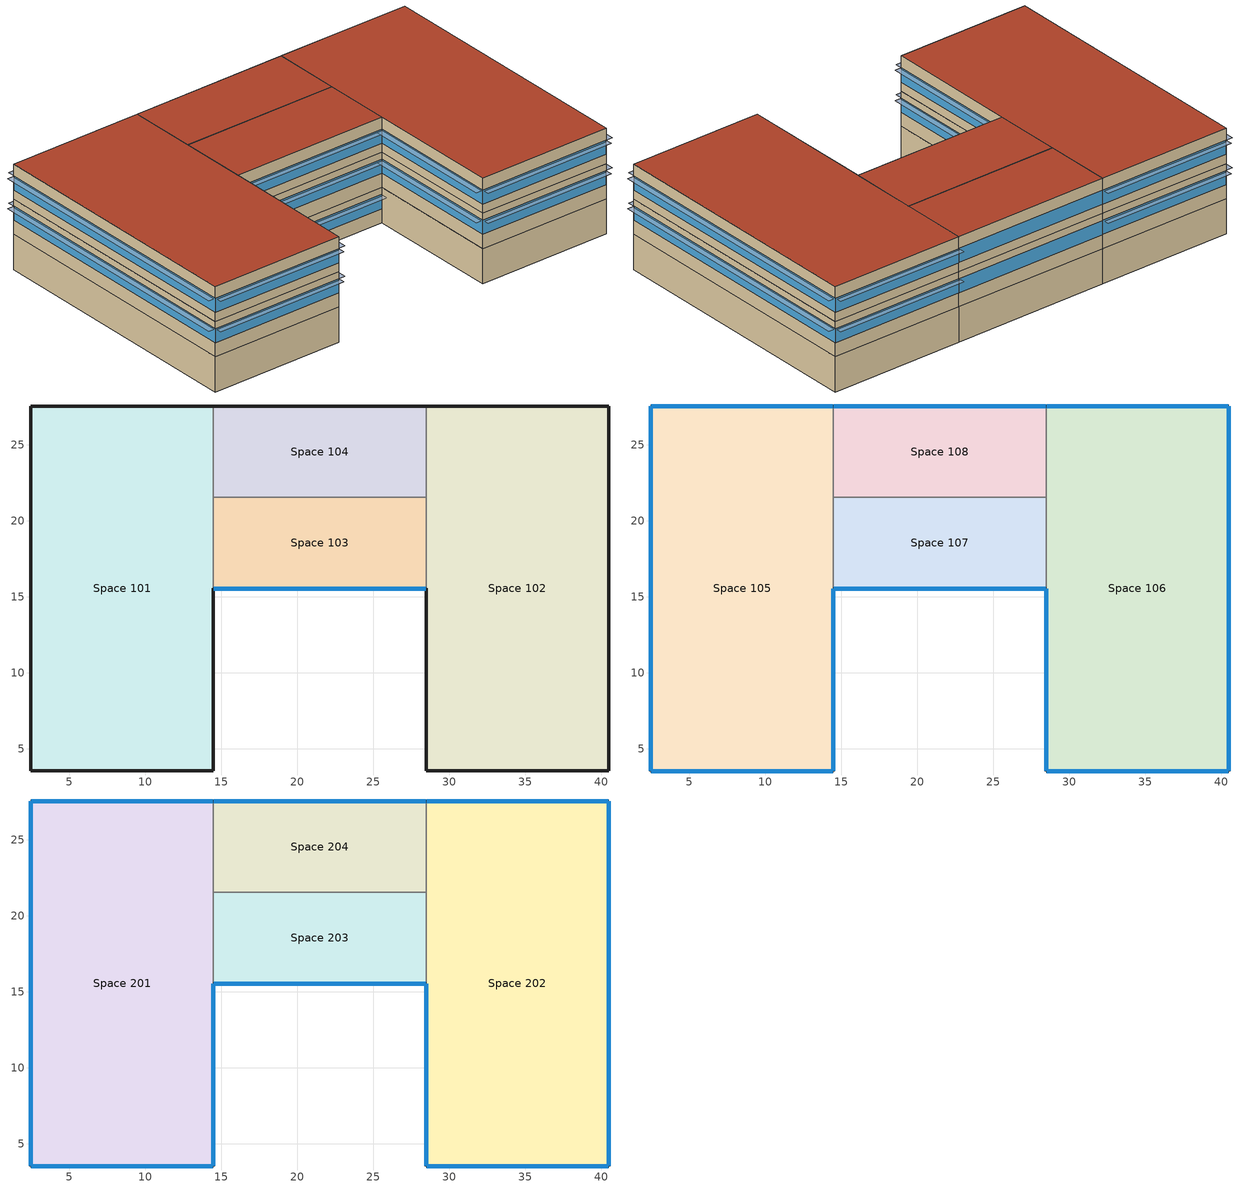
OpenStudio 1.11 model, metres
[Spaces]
Space 101
 floor ground: 14.48,27.55 14.48,3.55 2.48,3.55 2.48,27.55 z0
 wall outside: 14.48,27.55 2.48,27.55 2.48,3.55 14.48,3.55 14.48,15.55 z0:3.05
 wall to Space 104: 14.48,21.55 14.48,27.55 z0:3.05
 wall to Space 103: 14.48,15.55 14.48,21.55 z0:3.05
Space 102
 floor ground: 40.48,27.55 40.48,3.55 28.48,3.55 28.48,27.55 z0
 wall outside: 28.48,15.55 28.48,3.55 40.48,3.55 40.48,27.55 28.48,27.55 z0:3.05
 wall to Space 103: 28.48,21.55 28.48,15.55 z0:3.05
 wall to Space 104: 28.48,27.55 28.48,21.55 z0:3.05
Space 103
 floor ground: 28.48,21.55 28.48,15.55 14.48,15.55 14.48,21.55 z0
 wall outside: 14.48,15.55 28.48,15.55 z0:3.05
 wall to Space 104: 28.48,21.55 14.48,21.55 z0:3.05
 window: 14.51,15.55 28.46,15.55 z1.22:2.45
Space 104
 floor ground: 28.48,27.55 28.48,21.55 14.48,21.55 14.48,27.55 z0
 wall outside: 28.48,27.55 14.48,27.55 z0:3.05
Space 105
 floor to Space 101: 14.48,27.55 14.48,3.55 2.48,3.55 2.48,27.55 z3.05
 wall outside: 14.48,27.55 2.48,27.55 2.48,3.55 14.48,3.55 14.48,15.55 z3.05:6.1
 wall to Space 108: 14.48,21.55 14.48,27.55 z3.05:6.1
 wall to Space 107: 14.48,15.55 14.48,21.55 z3.05:6.1
 window: 2.48,27.52 2.48,3.57 / 2.51,3.55 14.46,3.55 / 14.48,3.57 14.48,15.52 / 14.46,27.55 2.51,27.55 z4.27:5.5
Space 106
 floor to Space 102: 40.48,27.55 40.48,3.55 28.48,3.55 28.48,27.55 z3.05
 wall outside: 28.48,15.55 28.48,3.55 40.48,3.55 40.48,27.55 28.48,27.55 z3.05:6.1
 wall to Space 108: 28.48,27.55 28.48,21.55 z3.05:6.1
 wall to Space 107: 28.48,21.55 28.48,15.55 z3.05:6.1
 window: 28.51,3.55 40.46,3.55 / 40.48,3.57 40.48,27.52 / 40.46,27.55 28.51,27.55 / 28.48,15.52 28.48,3.57 z4.27:5.5
Space 107
 floor to Space 103: 28.48,21.55 28.48,15.55 14.48,15.55 14.48,21.55 z3.05
 wall outside: 14.48,15.55 28.48,15.55 z3.05:6.1
 wall to Space 108: 28.48,21.55 14.48,21.55 z3.05:6.1
 window: 14.51,15.55 28.46,15.55 z4.27:5.5
Space 108
 floor to Space 104: 28.48,27.55 28.48,21.55 14.48,21.55 14.48,27.55 z3.05
 wall outside: 28.48,27.55 14.48,27.55 z3.05:6.1
 window: 28.46,27.55 14.51,27.55 z4.27:5.5
Space 201
 floor to Space 105: 14.48,27.55 14.48,3.55 2.48,3.55 2.48,27.55 z6.1
 wall outside: 14.48,27.55 2.48,27.55 2.48,3.55 14.48,3.55 14.48,15.55 z6.1:9.14
 wall to Space 204: 14.48,21.55 14.48,27.55 z6.1:9.14
 wall to Space 203: 14.48,15.55 14.48,21.55 z6.1:9.14
 window: 2.51,3.55 14.46,3.55 / 14.46,27.55 2.51,27.55 / 2.48,27.52 2.48,3.57 / 14.48,3.57 14.48,15.52 z6.9:8.12
 roof outside: 14.48,3.55 14.48,27.55 2.48,27.55 2.48,3.55 z9.14
Space 202
 floor to Space 106: 40.48,27.55 40.48,3.55 28.48,3.55 28.48,27.55 z6.1
 wall outside: 28.48,15.55 28.48,3.55 40.48,3.55 40.48,27.55 28.48,27.55 z6.1:9.14
 wall to Space 204: 28.48,27.55 28.48,21.55 z6.1:9.14
 wall to Space 203: 28.48,21.55 28.48,15.55 z6.1:9.14
 window: 40.48,3.57 40.48,27.52 / 28.48,15.52 28.48,3.57 / 28.51,3.55 40.46,3.55 / 40.46,27.55 28.51,27.55 z6.9:8.12
 roof outside: 40.48,3.55 40.48,27.55 28.48,27.55 28.48,3.55 z9.14
Space 203
 floor to Space 107: 28.48,21.55 28.48,15.55 14.48,15.55 14.48,21.55 z6.1
 wall outside: 14.48,15.55 28.48,15.55 z6.1:9.14
 wall to Space 204: 28.48,21.55 14.48,21.55 z6.1:9.14
 window: 14.51,15.55 28.46,15.55 z6.9:8.12
 roof outside: 28.48,15.55 28.48,21.55 14.48,21.55 14.48,15.55 z9.14
Space 204
 floor to Space 108: 28.48,27.55 28.48,21.55 14.48,21.55 14.48,27.55 z6.1
 wall outside: 28.48,27.55 14.48,27.55 z6.1:9.14
 window: 28.46,27.55 14.51,27.55 z6.9:8.12
 roof outside: 28.48,21.55 28.48,27.55 14.48,27.55 14.48,21.55 z9.14
shading: 15.09,3.57 15.09,15.52 14.48,15.52 14.48,3.57 z5.5; 40.46,2.93 40.46,3.55 28.51,3.55 28.51,2.93 z5.5; 41.09,3.57 41.09,27.52 40.48,27.52 40.48,3.57 z5.5; 28.46,14.93 28.46,15.55 14.51,15.55 14.51,14.93 z8.12; 14.46,27.55 14.46,28.16 2.51,28.16 2.51,27.55 z8.12; 2.48,3.57 2.48,27.52 1.87,27.52 1.87,3.57 z5.5; 14.46,2.93 14.46,3.55 2.51,3.55 2.51,2.93 z8.12; 41.09,3.57 41.09,27.52 40.48,27.52 40.48,3.57 z8.12; 40.46,2.93 40.46,3.55 28.51,3.55 28.51,2.93 z8.12; 14.46,27.55 14.46,28.16 2.51,28.16 2.51,27.55 z5.5; 28.48,3.57 28.48,15.52 27.87,15.52 27.87,3.57 z8.12; 14.46,2.93 14.46,3.55 2.51,3.55 2.51,2.93 z5.5; 2.48,3.57 2.48,27.52 1.87,27.52 1.87,3.57 z8.12; 28.48,3.57 28.48,15.52 27.87,15.52 27.87,3.57 z5.5; 28.46,14.93 28.46,15.55 14.51,15.55 14.51,14.93 z2.45; 40.46,27.55 40.46,28.16 28.51,28.16 28.51,27.55 z5.5; 15.09,3.57 15.09,15.52 14.48,15.52 14.48,3.57 z8.12; 28.46,14.93 28.46,15.55 14.51,15.55 14.51,14.93 z5.5; 40.46,27.55 40.46,28.16 28.51,28.16 28.51,27.55 z8.12
[Building]
Building 1: Space Type=189.1-2009 - Office - OpenOffice - CZ4-8; Default Construction Set=189.1-2009 - CZ5 - Office
[Site]
Site 1
[ClimateZones]
Climate Zone Institution Name 1=ASHRAE; Climate Zone Document Name 1=ANSI/ASHRAE Standard 169; Climate Zone Document Year 1=2006; Climate Zone Institution Name 2=CEC; Climate Zone Document Name 2=California Climate Zone Descriptions; Climate Zone Document Year 2=1995
[DefaultConstructionSet]
189.1-2009 - CZ5 - Office: Default Exterior Surface Constructions=Default Surface Constructions 13; Default Interior Surface Constructions=Default Surface Constructions 14; Default Ground Contact Surface Constructions=Default Surface Constructions 15; Default Exterior SubSurface Constructions=Default Sub Surface Constructions 9; Default Interior SubSurface Constructions=Default Sub Surface Constructions 10; Interior Partition Construction=Interior Partition
[DefaultSurfaceConstructions]
Name | Floor Construction | Wall Construction | Roof Ceiling Construction
Default Surface Constructions 13 | ExtSlabCarpet 4in ClimateZone 1-8 | ASHRAE 189.1-2009 ExtWall Mass ClimateZone 5 | ASHRAE 189.1-2009 ExtRoof IEAD ClimateZone 2-5
Default Surface Constructions 14 | Interior Floor | Interior Wall | Interior Ceiling
Default Surface Constructions 15 | ExtSlabCarpet 4in ClimateZone 1-8 | ExtSlabCarpet 4in ClimateZone 1-8 | ExtSlabCarpet 4in ClimateZone 1-8
[Construction]
ExtSlabCarpet 4in ClimateZone 1-8: MAT-CC05 4 HW CONCRETE, CP02 CARPET PAD
Interior Floor: F16 Acoustic tile, F05 Ceiling air space resistance, M11 100mm lightweight concrete
Interior Wall: G01a 19mm gypsum board, F04 Wall air space resistance, G01a 19mm gypsum board
Interior Ceiling: M11 100mm lightweight concrete, F05 Ceiling air space resistance, F16 Acoustic tile
Exterior Door: F08 Metal surface, I01 25mm insulation board
Interior Window: Clear 3mm
Interior Door; Interior Partition: G05 25mm wood
ASHRAE 189.1-2009 ExtRoof IEAD ClimateZone 2-5: Roof Membrane, Roof Insulation [21], Metal Decking
ASHRAE 189.1-2009 ExtWindow ClimateZone 4-5: Theoretical Glass [207]
ASHRAE 189.1-2009 ExtWall Mass ClimateZone 5: 1IN Stucco, 8IN Concrete HW, Wall Insulation [40], 1/2IN Gypsum
[Material] Thermal Absorptance=0.9
Name | Roughness | Thickness {m} | Conductivity {W/m-K} | Density {kg/m3} | Specific Heat {J/kg-K} | Solar Absorptance | Visible Absorptance
MAT-CC05 4 HW CONCRETE | Rough | 0.1016 | 1.311 | 2240 | 836.8 | 0.85 | 0.85
1IN Stucco | Smooth | 0.0253 | 0.6918 | 1858 | 837 | 0.92 | 0.92
8IN Concrete HW | MediumRough | 0.2033 | 1.7296 | 2243 | 837 | 0.65 | 0.65
1/2IN Gypsum | Smooth | 0.0127 | 0.16 | 784.9 | 830 | 0.4 | 0.4
Roof Membrane | VeryRough | 0.0095 | 0.16 | 1121.29 | 1460 | 0.7 | 0.7
Metal Decking | MediumSmooth | 0.0015 | 45.006 | 7680 | 418.4 | 0.6 | 0.6
F16 Acoustic tile | MediumSmooth | 0.0191 | 0.06 | 368 | 590 | 0.3 | 0.3
M11 100mm lightweight concrete | MediumRough | 0.1016 | 0.53 | 1280 | 840 | 0.5 | 0.5
G01a 19mm gypsum board | MediumSmooth | 0.019 | 0.16 | 800 | 1090 | 0.4 | 0.4
F08 Metal surface | Smooth | 0.0008 | 45.28 | 7824 | 500 | 0.7 | 0.7
I01 25mm insulation board | MediumRough | 0.0254 | 0.03 | 43 | 1210 | 0.6 | 0.6
G05 25mm wood | MediumSmooth | 0.0254 | 0.15 | 608 | 1630 | 0.5 | 0.5
Roof Insulation [21] | MediumRough | 0.2105 | 0.049 | 265 | 836.8 | 0.7 | 0.7
Wall Insulation [40] | MediumRough | 0.0794 | 0.0432 | 91 | 837 | 0.5 | 0.5
[Material:NoMass]
CP02 CARPET PAD: Roughness=Smooth; Thermal Resistance {m2-K/W}=0.1; Thermal Absorptance=0.9; Solar Absorptance=0.8; Visible Absorptance=0.8
[Material:AirGap]
Name | Thermal Resistance {m2-K/W}
F05 Ceiling air space resistance | 0.18
F04 Wall air space resistance | 0.15
[DefaultSubSurfaceConstructions]
Name | Fixed Window Construction | Operable Window Construction | Door Construction | Tubular Daylight Dome Construction | Tubular Daylight Diffuser Construction
Default Sub Surface Constructions 9 | ASHRAE 189.1-2009 ExtWindow ClimateZone 4-5 | ASHRAE 189.1-2009 ExtWindow ClimateZone 4-5 | Exterior Door | Interior Window | Interior Window
Default Sub Surface Constructions 10 | Interior Window | Interior Window | Interior Door
[WindowMaterial:Glazing] Optical Data Type=SpectralAverage; Thickness {m}=0.003; Back Side Solar Reflectance at Normal Incidence=0; Back Side Visible Reflectance at Normal Incidence=0; Infrared Transmittance at Normal Incidence=0; Dirt Correction Factor for Solar and Visible Transmittance=1; Solar Diffusing=No
Name | Solar Transmittance at Normal Incidence | Front Side Solar Reflectance at Normal Incidence | Visible Transmittance at Normal Incidence | Front Side Visible Reflectance at Normal Incidence | Front Side Infrared Hemispherical Emissivity | Back Side Infrared Hemispherical Emissivity | Conductivity {W/m-K}
Clear 3mm | 0.837 | 0.075 | 0.898 | 0.081 | 0.84 | 0.84 | 0.9
Theoretical Glass [207] | 0.3311 | 0.6189 | 0.44 | 0.51 | 0.9 | 0.9 | 0.0133
[SpaceType]
189.1-2009 - Office - OpenOffice - CZ4-8: Default Schedule Set=189.1-2009 - Office - OpenOffice - CZ4-8 Schedule Set; Design Specification Outdoor Air Object=189.1-2009 - Office - OpenOffice - CZ4-8 Ventilation; Standards Building Type=Office; Standards Space Type=OpenOffice
[DefaultScheduleSet]
189.1-2009 - Office - OpenOffice - CZ4-8 Schedule Set: Number of People Schedule=Office Work Occ; People Activity Level Schedule=Office Activity; Lighting Schedule=Office Bldg Light; Electric Equipment Schedule=Office Bldg Equip; Infiltration Schedule=Office Infil Quarter On
[Lights:Definition]
189.1-2009 - Office - OpenOffice - CZ4-8 Lights Definition: Design Level Calculation Method=Watts/Area; Watts per Space Floor Area {W/m2}=10.6563
[Lights]
189.1-2009 - Office - OpenOffice - CZ4-8 Lights: Lights Definition=189.1-2009 - Office - OpenOffice - CZ4-8 Lights Definition; Space or SpaceType=189.1-2009 - Office - OpenOffice - CZ4-8
[DesignSpecification:OutdoorAir]
189.1-2009 - Office - OpenOffice - CZ4-8 Ventilation: Outdoor Air Method=Sum; Outdoor Air Flow per Person {m3/s-person}=0.00943895
[People:Definition]
189.1-2009 - Office - OpenOffice - CZ4-8 People Definition: Number of People Calculation Method=People/Area; People per Space Floor Area {person/m2}=0.0565105; Fraction Radiant=0.3
[People]
189.1-2009 - Office - OpenOffice - CZ4-8 People: People Definition=189.1-2009 - Office - OpenOffice - CZ4-8 People Definition; Space or SpaceType=189.1-2009 - Office - OpenOffice - CZ4-8
[SpaceInfiltration:DesignFlowRate]
189.1-2009 - Office - OpenOffice - CZ4-8 Infiltration: Space or SpaceType=189.1-2009 - Office - OpenOffice - CZ4-8; Design Flow Rate Calculation Method=Flow/ExteriorArea; Flow per Exterior Surface Area {m3/s-m2}=0.000226568
[ElectricEquipment:Definition]
189.1-2009 - Office - OpenOffice - CZ4-8 Electric Equipment Definition: Design Level Calculation Method=Watts/Area; Watts per Space Floor Area {W/m2}=7.64238
[ElectricEquipment]
189.1-2009 - Office - OpenOffice - CZ4-8 Electric Equipment: Electric Equipment Definition=189.1-2009 - Office - OpenOffice - CZ4-8 Electric Equipment Definition; Space or SpaceType=189.1-2009 - Office - OpenOffice - CZ4-8
[BuildingStory] Nominal Floor to Floor Height {m}=3.048
Name | Nominal Z Coordinate {m}
Building Story 1; Building Story 2 | 0
Building Story 3 | 3.048
[Space]
Name | Building Story
Space 101; Space 102; Space 103; Space 104 | Building Story 1
Space 105; Space 106; Space 107; Space 108 | Building Story 2
Space 201; Space 202; Space 203; Space 204 | Building Story 3
[Schedule:Ruleset]
Name | Default Day Schedule | Summer Design Day Schedule | Winter Design Day Schedule
Office Bldg Light | Office Bldg Light Default Schedule | Office Bldg Light Summer Design Day | Office Bldg Light Winter Design Day
Office Activity | Office Activity Default Schedule | Office Activity Summer Design Day | Office Activity Winter Design Day
Office Infil Quarter On | Office Infil Quarter On Default Schedule | Office Infil Quarter On Summer Design Day | Office Infil Quarter On Winter Design Day
Office Bldg Equip | Office Bldg Equip Default Schedule | Office Bldg Equip Summer Design Day | Office Bldg Equip Winter Design Day
Office Work Occ | Office Bldg Occ Default Schedule | Office Bldg Occ Summer Design Day | Office Bldg Occ Winter Design Day
[Schedule:Day]
Office Bldg Light Default Schedule: 5, 0, 0.05, 7, 0, 0.1, 8, 0, 0.3, 17, 0, 0.9, 18, 0, 0.7, 20, 0, 0.5, 22, 0, 0.3, 23, 0, 0.1, 24, 0, 0.05
Office Bldg Light Summer Design Day; Office Infil Quarter On Rule 1 Day Schedule; Office Bldg Equip Summer Design Day: 24, 0, 1
Office Bldg Light Winter Design Day; Office Bldg Equip Winter Design Day; Office Bldg Occ Winter Design Day; Office Bldg Occ Rule 1 Day Schedule: 24, 0, 0
Office Bldg Light Rule 1 Day Schedule: 24, 0, 0.05
Office Bldg Light Rule 2 Day Schedule: 6, 0, 0.05, 8, 0, 0.1, 14, 0, 0.5, 17, 0, 0.15, 24, 0, 0.05
Office Activity Default Schedule; Office Activity Summer Design Day; Office Activity Winter Design Day: 24, 0, 132
Office Infil Quarter On Default Schedule; Office Infil Quarter On Summer Design Day: 6, 0, 1, 22, 0, 0.25, 24, 0, 1
Office Infil Quarter On Winter Design Day; Office Infil Quarter On Rule 2 Day Schedule: 6, 0, 1, 18, 0, 0.25, 24, 0, 1
Office Bldg Equip Default Schedule: 8, 0, 0.4, 12, 0, 0.9, 13, 0, 0.8, 17, 0, 0.9, 18, 0, 0.8, 20, 0, 0.6, 22, 0, 0.5, 24, 0, 0.4
Office Bldg Equip Rule 1 Day Schedule: 24, 0, 0.3
Office Bldg Equip Rule 2 Day Schedule: 6, 0, 0.3, 8, 0, 0.4, 14, 0, 0.5, 17, 0, 0.35, 24, 0, 0.3
Office Bldg Occ Default Schedule: 6, 0, 0, 7, 0, 0.1, 8, 0, 0.2, 12, 0, 0.85, 13, 0, 0.5, 17, 0, 0.85, 18, 0, 0.7, 20, 0, 0.4, 22, 0, 0.1, 24, 0, 0.05
Office Bldg Occ Summer Design Day: 6, 0, 0, 22, 0, 1, 24, 0, 0.05
Office Bldg Occ Rule 2 Day Schedule: 6, 0, 0, 8, 0, 0.1, 14, 0, 0.4, 17, 0, 0.1, 24, 0, 0
[Schedule:Rule] Apply Monday=No; Apply Tuesday=No; Apply Wednesday=No; Apply Thursday=No; Apply Friday=No; Date Specification Type=DateRange; Start Month=1; Start Day=1; End Month=12; End Day=31
Name | Schedule Ruleset | Rule Order | Day Schedule | Apply Sunday | Apply Saturday
Office Bldg Light Rule 1 | Office Bldg Light | 0 | Office Bldg Light Rule 1 Day Schedule | Yes | No
Office Bldg Light Rule 2 | Office Bldg Light | 1 | Office Bldg Light Rule 2 Day Schedule | No | Yes
Office Infil Quarter On Rule 1 | Office Infil Quarter On | 0 | Office Infil Quarter On Rule 1 Day Schedule | Yes | No
Office Infil Quarter On Rule 2 | Office Infil Quarter On | 1 | Office Infil Quarter On Rule 2 Day Schedule | No | Yes
Office Bldg Equip Rule 1 | Office Bldg Equip | 0 | Office Bldg Equip Rule 1 Day Schedule | Yes | No
Office Bldg Equip Rule 2 | Office Bldg Equip | 1 | Office Bldg Equip Rule 2 Day Schedule | No | Yes
Office Work Occ Rule 1 | Office Work Occ | 0 | Office Bldg Occ Rule 1 Day Schedule | Yes | No
Office Work Occ Rule 2 | Office Work Occ | 1 | Office Bldg Occ Rule 2 Day Schedule | No | Yes
